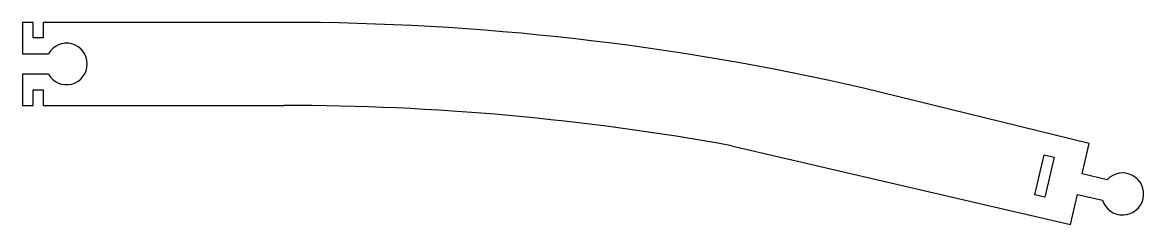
# Model space of a CAD drawing. Header units: millimetres. Extents: x -109 to 108, y -20 to 20.
import ezdxf

# ---------------------------------------------------------------- set-up
doc = ezdxf.new("R2010")
doc.units = ezdxf.units.MM
doc.layers.get('0').update_dxf_attribs({"linetype": 'CONTINUOUS'})

msp = doc.modelspace()

# ---------------------------------------------------------------- linework, layer by layer
for p, q in [((-106.6, 19.54), (-108.65, 19.54)), ((-108.65, 19.54), (-108.65, 13.49)), ((-106.6, 16.54), (-106.6, 19.54)), ((-58.08, 19.54), (-104.65, 19.54)), ((-104.65, 19.54), (-104.65, 16.54)), ((-104.65, 16.54), (-106.6, 16.54)), ((-108.65, 13.49), (-103.61, 13.49)), ((-103.61, 9.54), (-108.65, 9.54)), ((-108.65, 9.54), (-108.65, 3.49)), ((97.54, -3.9), (53.92, 6.83)), ((-106.6, 3.49), (-106.6, 6.49)), ((-106.6, 6.49), (-104.65, 6.49)), ((-104.65, 6.49), (-104.65, 3.49)), ((-108.65, 3.49), (-106.6, 3.49)), ((-104.65, 3.49), (-58.08, 3.49)), ((28.42, -4.31), (78.31, -15.93)), ((96.19, -9.75), (97.54, -3.9)), ((87.05, -13.8), (88.84, -6.05)), ((88.84, -6.05), (90.74, -6.49)), ((90.74, -6.49), (88.95, -14.23)), ((101.03, -10.87), (96.19, -9.75)), ((88.95, -14.23), (87.05, -13.8)), ((93.93, -19.54), (95.28, -13.7)), ((95.28, -13.7), (100.12, -14.81)), ((78.31, -15.93), (93.93, -19.54))]:
    msp.add_line(p, q)
for centre, radius, start, end in [((-58.08, -480.5), 500.04, 77.0572, 90), ((-100.12, 11.51), 4.01, -150.4624, 150.4624), ((-58.08, -480.5), 483.99, 79.7045, 90), ((104, -13.63), 4.06, -163.0563, 137.0436)]:
    msp.add_arc(centre, radius, start, end)

doc.saveas('drawing.dxf')
